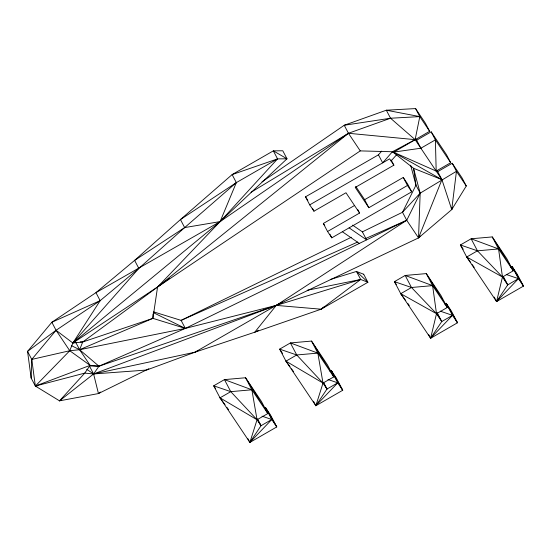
<?xml version="1.0" encoding="UTF-8"?>
<svg xmlns="http://www.w3.org/2000/svg" width="551" height="551" viewBox="0 0 551 551"><rect width="100%" height="100%" fill="white"/><g stroke="black" fill="none" stroke-linecap="round" stroke-linejoin="round"><path stroke-width="0.83" d="M392.787 152.028L393.91 152.069L429.642 131.296L419.807 116.605L390.542 118.238L348.446 133.28L220.111 221.605L95.957 292.636L51.849 322.259L27.55 351.393L31.765 359.417L69.757 350.732L79.619 349.713L152.903 318.361L152.951 314.077M36.951 386.595L35.354 386.051L31.138 378.027L31.765 359.417L56.064 330.283L100.165 300.66L138.824 268.406L184.661 227.584L236.338 182.615L277.552 158.888L287.002 158.798L282.787 150.774L273.337 150.864L232.123 174.591L180.452 219.56L134.616 260.382L95.957 292.636L100.165 300.66L72.863 343.004L69.757 350.732L35.354 386.051L59.515 400.839L98.45 393.559L148.853 368.743M31.765 359.417L35.354 386.051L84.758 373.117L93.601 373.957L146.642 370.038L194.964 352.206L276.251 305.399L418.533 237.901L451.737 209.587L456.442 171.299L452.233 163.275L437.714 171.636L436.757 170.204M222.962 218.382L220.111 221.605L184.661 227.584L134.616 260.382L138.824 268.406L72.863 343.004L82.726 341.985L152.903 318.361L157.572 286.975L220.111 221.605L277.552 158.888L273.337 150.864L287.002 158.798L220.111 221.605L72.863 343.004L56.064 330.283L51.849 322.259L100.165 300.66M452.233 163.275L462.069 177.959L466.284 185.983L451.737 209.587L441.93 179.66L415.13 139.651L419.807 116.605L415.592 108.581L386.327 110.214L344.23 125.256L261.987 181.858M451.737 209.587L452.268 207.961M165.927 280.907L82.726 341.985L79.619 349.713L90.109 365.368L98.96 366.208L276.251 305.399L360.691 279.474L367.903 282.27L321.137 309.201L254.755 332.205L194.964 352.206L93.601 373.957L59.515 400.839L61.058 400.164M220.111 221.605L236.338 182.615L232.123 174.591L277.552 158.888M265.465 407.471L276.76 426.935L270.445 414.903L265.465 407.471L271.781 419.511L249.879 442.419L276.76 426.935L271.781 419.511L261.029 425.703L249.879 442.419L220.014 397.836L213.698 385.803L224.45 379.611L245.553 377.752L261.484 401.527L267.8 413.567L257.048 419.759L249.879 442.419L247.909 438.658M329.994 371.622L331.426 370.795L337.742 382.835L315.84 405.743L342.722 390.266L337.742 382.835L326.991 389.027L315.84 405.743L285.976 361.16L279.66 349.127L290.411 342.936L311.515 341.076L327.446 364.852L333.761 376.891L323.01 383.083L315.84 405.743L313.471 401.224M428.637 334.498L430.613 338.259L452.516 315.351L446.193 303.319L457.488 322.783L452.516 315.351L441.757 321.543L430.613 338.259L400.749 293.683L394.426 281.644L405.178 275.452L426.281 273.599L440.938 295.467L447.254 307.506L436.502 313.691L430.613 338.259L457.488 322.783L451.173 310.743L446.193 303.319L444.76 304.138M494.199 297.072L496.568 301.583L518.47 278.675L512.154 266.643L523.45 286.107L518.47 278.675L507.719 284.867L496.568 301.583L466.704 257.007L460.388 244.968L471.139 238.776L492.243 236.923L506.892 258.791L513.215 270.83L502.464 277.022L496.568 301.583L523.45 286.107L517.134 274.067L512.154 266.643L510.722 267.469M31.138 378.027L27.55 351.393L56.064 330.283L69.757 350.732L90.109 365.368L84.758 373.117L59.515 400.839M100.544 392.057L98.45 393.559L93.601 373.957L98.96 366.208L185.322 328.403L406.728 220.283L420.172 193.167L456.442 171.299L466.284 185.983M420.144 235.883L418.533 237.901L406.728 220.283L402.512 212.259L415.964 185.143L413.539 168.282L392.422 151.745L360.251 150.898L157.572 286.975L72.863 343.004M354.617 205.454L323.341 223.465L327.556 231.489L359.576 213.051L345.98 192.76L313.967 211.198L309.717 204.862L305.502 196.838L378.454 154.831L381.705 151.126M391.065 160.988L396.458 154.907M71.472 345.656L79.619 349.713L185.322 328.403L276.251 305.399L321.137 309.201L323.795 307.017M157.572 286.975L348.446 133.28L415.13 139.651L390.542 118.238L386.327 110.214L419.807 116.605M321.137 309.201L360.691 279.474L356.476 271.45L330.242 279.509M167.318 279.894L169.412 278.379M236.338 182.615L180.452 219.56L184.661 227.584M251.049 192.285L348.446 133.28L344.23 125.256L390.542 118.238M415.702 138.769L416.659 140.202L431.171 131.841L446.489 154.7L450.704 162.724L436.185 171.085L393.152 152.042L441.93 179.66L418.533 237.901L420.172 193.167L413.539 168.282L441.93 179.66L437.714 171.636M309.717 204.862L389.626 158.846L393.875 165.183L355.257 187.423L368.846 207.713L407.464 185.473L411.714 191.817L331.805 237.825L327.556 231.489M393.91 152.069L420.874 148.226L435.386 139.864L450.704 162.724M355.732 186.396L364.638 199.689L403.256 177.45L407.499 183.793L411.714 191.817M405.756 300.605L400.749 293.683L411.501 287.491L432.604 285.632L447.254 307.506L426.281 273.599L432.604 285.632L436.502 313.691L441.757 321.543L437.019 312.513M225.028 404.765L220.014 397.836L230.773 391.651L251.876 389.791L267.8 413.567L245.553 377.752L251.876 389.791L257.048 419.759L261.029 425.703L257.475 418.932M289.984 366.704L285.976 361.16L296.727 354.975L317.837 353.115L333.761 376.891L311.515 341.076L317.837 353.115L323.01 383.083L326.991 389.027L323.83 383.007M470.712 262.545L466.704 257.007L477.462 250.815L498.565 248.956L513.215 270.83L492.243 236.923L498.565 248.956L502.464 277.022L507.719 284.867L503.38 276.595M282.284 302.1L276.251 305.399L93.601 373.957L86.727 369.294M415.13 139.651L392.422 151.745L382.67 162.855L378.454 154.831M194.964 352.206L198.009 350.67M258.591 330.29L254.755 332.205L276.251 305.399L406.728 220.283L365.83 238.425M351.276 237.281L181.107 320.379L153.55 311.845M352.592 225.125L362.379 231.854L402.512 212.259L420.172 193.167L415.964 185.143L410.653 165.238M357.647 242.054L181.107 320.379L185.322 328.403L152.903 318.361M35.354 386.051L90.109 365.368M307.162 290.281L360.691 279.474M80.288 341.889L82.726 341.985M466.704 257.007L502.464 277.022L477.462 250.815L460.388 244.968L463.233 249.217M506.279 274.501L518.47 278.675M400.749 293.683L436.502 313.691L411.501 287.491L394.426 281.644L396.321 284.474M440.318 311.177L452.516 315.351M285.976 361.16L323.01 383.083L296.727 354.975L279.66 349.127L282.505 353.37M327.99 379.494L337.742 382.835M220.014 397.836L257.048 419.759L230.773 391.651L213.698 385.803L215.593 388.634M262.028 416.17L271.781 419.511M498.565 248.956L471.139 238.776L477.462 250.815M432.604 285.632L405.178 275.452L411.501 287.491M317.837 353.115L290.411 342.936L296.727 354.975M251.876 389.791L224.45 379.611L230.773 391.651M153.268 312.596L185.322 328.403M349.12 227.859L366.587 239.878L362.379 231.854M342.364 231.744L359.335 243.425M472.221 264.625L474.218 267.393M407.761 303.374L409.262 305.454M291.486 368.777L293.49 371.546M227.033 407.533L228.534 409.607M415.592 108.581L425.434 123.272L429.642 131.296M348.446 133.28L360.251 150.898M305.502 196.838L307.864 200.357M323.341 223.465L324.759 225.579M502.574 276.03L507.719 284.867M437.046 313.443L441.757 321.543M323.285 382.552L326.991 389.027M257.324 419.228L261.029 425.703M431.171 131.841L435.386 139.864L436.185 171.085M416.659 140.202L420.874 148.226M403.256 177.45L407.464 185.473M391.196 160.079L393.875 165.183M364.638 199.689L368.846 207.713M357.661 209.401L359.576 213.051M329.891 234.182L331.805 237.825M312.431 208.285L313.967 211.198M93.601 373.957L89.393 365.933L98.96 366.208L79.619 349.713L75.79 342.419M363.688 274.246L356.476 271.45L367.903 282.27L363.688 274.246M336.399 378.227L331.426 370.795L342.722 390.266L336.399 378.227"/></g></svg>
